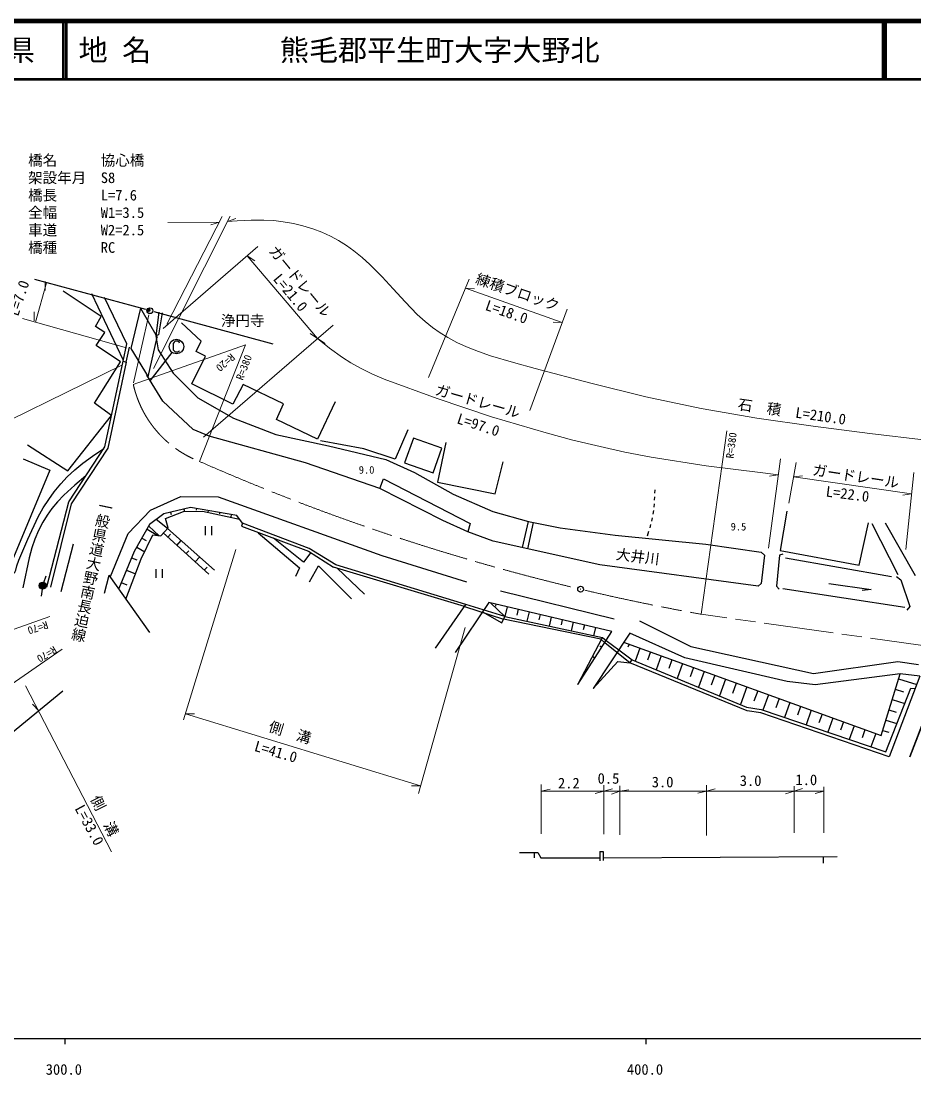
# Model space of a CAD drawing. Units: millimetres, scale not verified. Extents: x 40000 to 680000, y 20000 to 380000.
# Drawn here: x 360482 to 514117, y 198715 to 380000 of the extents above; entities that cross this region are included whole.
import ezdxf
from ezdxf.enums import TextEntityAlignment as Align

# ---------------------------------------------------------------- set-up
doc = ezdxf.new("R2010")
doc.units = ezdxf.units.MM
doc.header["$LTSCALE"] = 1000
doc.header["$PDMODE"] = 32
doc.header["$PDSIZE"] = 500
doc.linetypes.add('CHAIN', pattern=[18.5, 12, -1.5, 3.5, -1.5])
for name, color, linetype, lineweight in [('M-BGD', 7, 'Continuous', 25), ('M-BGD-EXST', 7, 'Continuous', 25), ('M-BMK', 2, 'CHAIN', 13), ('M-BMK-OTRS', 5, 'Continuous', 25), ('M-BMK-SRVR', 3, 'Continuous', 25), ('M-STR-HTXT', 7, 'Continuous', 13), ('M-STR-STR1', 1, 'Continuous', 25), ('M-STR-STRC', 7, 'Continuous', 25), ('M-TTL', 2, 'Continuous', 140), ('M-TTL-BAND', 7, 'Continuous', 25), ('M-TTL-LINE', 7, 'Continuous', 50)]:
    doc.layers.add(name, color=color, linetype=linetype, lineweight=lineweight)
doc.layers.add('M-OTRS', color=6, linetype='Continuous')
doc.layers.add('M-TTL-TXT', color=7, linetype='Continuous')
doc.styles.add('@ＭＳ ゴシック', font='')
doc.styles.add('ＭＳ ゴシック', font='')
doc.styles.get('@ＭＳ ゴシック').set_extended_font_data('@MS Gothic')
doc.styles.get('ＭＳ ゴシック').set_extended_font_data('MS Gothic')

msp = doc.modelspace()

# ---------------------------------------------------------------- linework, layer by layer
at = {"layer": 'M-BGD'}
for p, q in [((374237, 329153), (367751, 333540)), ((378091, 321600), (372658, 333052)), ((378701, 324481), (374825, 332468)), ((378701, 324481), (374825, 332468)), ((381010, 330623), (379363, 323654)), ((381010, 330623), (383911, 325637)), ((373283, 327484), (374237, 329153)), ((384216, 329937), (383683, 325879)), ((384782, 329784), (384118, 326039)), ((374904, 326435), (373283, 327484)), ((373426, 324194), (374904, 326435)), ((391463, 324942), (388101, 328067)), ((382371, 318829), (383911, 325637)), ((384118, 326039), (383683, 325879)), ((383683, 325879), (384093, 323418)), ((383683, 325879), (384093, 323418)), ((390629, 323154), (391463, 324942)), ((377575, 321380), (373426, 324194)), ((378068, 321491), (378701, 324481)), ((378581, 321323), (379134, 323895)), ((379363, 323654), (382371, 318829)), ((384093, 323418), (386635, 319415)), ((384093, 323418), (386635, 319415)), ((392238, 322379), (390629, 323154)), ((373094, 314265), (377575, 321380)), ((374889, 306749), (378068, 321491)), ((378581, 321323), (375404, 306549)), ((378068, 321491), (378581, 321323)), ((389854, 317611), (392238, 322379)), ((384900, 314614), (382142, 319071)), ((384900, 314614), (382142, 319071)), ((386635, 319415), (390893, 315197)), ((386635, 319415), (390893, 315197)), ((396947, 314094), (389854, 317611)), ((398676, 317491), (396947, 314094)), ((405650, 314153), (398676, 317491)), ((376050, 312167), (373094, 314265)), ((390120, 309762), (384900, 314614)), ((390120, 309762), (384900, 314614)), ((390893, 315197), (397015, 311684)), ((390893, 315197), (397015, 311684)), ((404458, 311471), (405650, 314153)), ((414531, 314511), (411491, 308073)), ((368516, 302630), (376050, 312167)), ((397015, 311684), (404334, 308881)), ((397015, 311684), (404334, 308881)), ((411491, 308073), (404458, 311471)), ((392838, 308569), (390120, 309762)), ((392838, 308569), (390120, 309762)), ((409415, 303996), (392838, 308569)), ((409415, 303996), (392838, 308569)), ((404334, 308881), (413406, 306904)), ((404334, 308881), (413406, 306904)), ((427049, 309705), (424876, 304626)), ((427990, 308261), (426485, 304006)), ((432878, 306533), (427990, 308261)), ((361601, 307113), (368516, 302630)), ((368690, 297272), (374889, 306749)), ((375404, 306549), (369107, 296974)), ((419455, 306409), (412033, 307776)), ((413406, 306904), (423260, 304587)), ((413406, 306904), (423260, 304587)), ((424876, 304626), (419455, 306409)), ((431373, 302277), (432878, 306533)), ((433593, 307486), (432163, 300691)), ((360838, 304681), (365416, 302725)), ((423260, 304587), (428185, 302367)), ((423260, 304587), (428185, 302367)), ((422214, 299620), (409415, 303996)), ((422214, 299620), (409415, 303996)), ((426485, 304006), (431373, 302277)), ((442058, 298664), (443428, 304208)), ((365416, 302725), (358883, 287037)), ((422214, 299620), (422818, 301248)), ((422818, 301248), (437734, 293580)), ((428185, 302367), (434845, 298635)), ((428185, 302367), (434845, 298635)), ((433038, 294088), (422214, 299620)), ((433038, 294088), (422214, 299620)), ((432163, 300691), (442058, 298664)), ((469550, 298782), (469566, 299386)), ((434845, 298635), (441651, 295662)), ((434845, 298635), (441651, 295662)), ((469505, 297577), (469531, 298179)), ((364934, 282668), (368690, 297272)), ((369107, 296974), (365530, 282608)), ((389662, 296331), (385036, 295234)), ((385330, 294411), (388420, 295631)), ((386192, 295508), (386291, 295093)), ((388420, 295631), (391700, 295670)), ((388505, 296057), (388606, 295634)), ((397625, 294948), (389662, 296331)), ((390657, 296158), (390605, 295857)), ((391700, 295670), (398070, 294344)), ((392648, 295812), (392591, 295484)), ((441651, 295662), (447770, 293929)), ((441651, 295662), (447770, 293929)), ((469270, 295193), (469355, 295784)), ((469420, 296379), (469469, 296977)), ((492242, 295709), (491125, 288910)), ((385036, 295234), (382604, 293374)), ((385683, 292733), (383748, 294249)), ((385787, 292847), (385330, 294411)), ((394639, 295467), (394598, 295230)), ((396630, 295121), (396550, 294660)), ((398604, 293619), (397625, 294948)), ((437379, 292111), (433038, 294088)), ((437379, 292111), (433038, 294088)), ((447743, 293937), (446724, 289435)), ((447657, 289228), (448663, 293747)), ((447770, 293929), (453255, 292807)), ((447770, 293929), (453255, 292807)), ((469020, 293973), (469152, 294556)), ((382604, 293374), (379934, 288749)), ((382159, 292604), (384019, 291530)), ((382458, 293122), (384166, 291513)), ((384528, 291473), (385787, 292847)), ((384961, 291945), (392789, 284845)), ((393791, 285560), (385672, 292720)), ((392162, 293092), (392162, 291592)), ((393302, 291592), (393302, 293092)), ((398604, 293619), (398391, 293100)), ((398391, 293100), (409957, 288827)), ((410073, 289288), (398604, 293619)), ((401272, 291956), (408406, 285929)), ((437734, 293580), (437379, 292111)), ((441714, 290545), (437379, 292111)), ((441714, 290545), (437379, 292111)), ((453255, 292807), (462696, 291582)), ((453255, 292807), (462696, 291582)), ((468285, 291474), (468528, 292240)), ((468703, 292816), (468869, 293393)), ((504723, 286396), (506306, 293660)), ((506865, 293567), (511335, 284812)), ((509193, 293660), (514316, 284626)), ((381171, 287506), (383155, 291626)), ((381269, 291062), (382027, 290624)), ((383155, 291626), (384528, 291473)), ((385744, 291235), (386174, 291709)), ((387309, 289815), (388046, 290627)), ((409093, 286921), (403937, 291051)), ((460079, 286477), (441714, 290545)), ((460079, 286477), (441714, 290545)), ((462696, 291582), (478284, 290013)), ((462696, 291582), (478284, 290013)), ((379934, 288749), (377276, 282362)), ((380379, 289520), (381758, 288724)), ((388875, 288395), (389329, 288895)), ((410355, 288570), (409093, 286921)), ((409957, 288827), (414260, 286050)), ((414651, 286481), (410073, 289288)), ((478284, 290013), (487860, 288640)), ((478284, 290013), (487860, 288640)), ((487860, 288640), (488394, 288106)), ((491542, 288280), (490970, 288127)), ((491125, 288910), (504723, 286396)), ((378537, 280583), (381171, 287506)), ((379491, 287684), (380396, 287308)), ((390441, 286975), (391217, 287830)), ((437034, 279662), (414651, 286481)), ((487288, 282803), (460079, 286477)), ((487288, 282803), (460079, 286477)), ((488394, 288106), (487860, 283223)), ((490970, 288127), (490474, 282786)), ((492000, 287669), (510282, 284441)), ((492000, 287669), (510282, 284441)), ((382619, 274825), (375627, 284688)), ((378605, 285555), (380180, 284900)), ((383687, 285734), (383687, 284234)), ((384827, 284234), (384827, 285734)), ((392006, 285555), (392484, 286081)), ((408406, 285929), (407720, 284441)), ((410123, 283563), (411649, 286310)), ((411649, 286310), (417333, 280626)), ((436783, 279300), (414260, 286050)), ((419584, 281427), (414862, 285870)), ((364390, 283440), (364800, 284568)), ((377719, 283426), (378703, 283017)), ((487860, 283223), (487288, 282803)), ((499485, 283263), (506761, 282244)), ((511121, 284479), (511884, 283869)), ((511884, 283869), (513410, 279291)), ((364096, 282283), (363918, 281096)), ((490474, 282786), (490932, 282252)), ((512571, 279100), (491551, 282343)), ((512571, 279100), (491551, 282343)), ((506761, 282244), (505218, 282036)), ((431815, 272154), (437034, 279662)), ((440988, 279992), (435181, 271394)), ((436783, 279300), (443506, 277109)), ((443727, 277589), (437034, 279662)), ((462159, 275013), (440988, 279992)), ((443727, 277589), (441253, 279930)), ((442203, 279706), (442125, 279375)), ((444103, 279259), (443714, 277601)), ((513410, 279291), (512876, 278680)), ((439881, 278353), (443208, 276460)), ((443208, 276460), (443727, 277589)), ((443727, 277589), (460503, 273937)), ((446004, 278812), (445773, 277831)), ((447905, 278365), (447527, 276762)), ((449805, 277918), (449583, 276975)), ((451706, 277471), (451344, 275931)), ((460224, 273659), (443506, 277109)), ((453606, 277024), (453393, 276119)), ((455507, 276577), (455160, 275100)), ((457408, 276130), (457204, 275263)), ((459308, 275683), (458976, 274269)), ((456299, 265857), (462159, 275013)), ((456299, 265857), (460503, 273937)), ((465209, 274732), (458922, 265179)), ((460503, 273937), (461165, 273460)), ((474693, 270488), (465209, 274732)), ((460401, 272266), (460056, 272487)), ((460905, 273054), (460224, 273659)), ((463004, 271380), (460905, 273054)), ((461165, 273460), (463324, 271868)), ((464171, 273154), (508457, 257093)), ((465094, 272820), (464897, 272277)), ((466939, 272150), (466126, 269908)), ((459229, 270435), (458818, 270698)), ((465240, 269581), (463004, 271380)), ((463324, 271868), (465630, 270112)), ((468784, 271481), (468279, 270088)), ((470629, 270812), (469758, 268409)), ((472475, 270143), (471934, 268653)), ((492333, 266368), (474693, 270488)), ((458057, 268604), (457909, 268699)), ((458922, 265179), (463195, 269818)), ((463195, 269818), (465240, 269581)), ((465240, 269581), (465630, 270112)), ((485402, 261342), (465240, 269581)), ((465630, 270112), (485331, 261983)), ((474320, 269474), (473390, 266910)), ((476165, 268804), (475590, 267218)), ((456885, 266773), (456803, 266825)), ((478010, 268135), (477023, 265411)), ((479856, 267466), (479246, 265784)), ((481701, 266797), (480655, 263913)), ((511723, 267716), (497150, 265795)), ((508457, 257093), (511723, 267716)), ((515140, 267312), (509846, 253414)), ((511451, 266830), (514589, 265866)), ((515140, 267312), (511723, 267716)), ((483546, 266128), (482901, 264349)), ((485391, 265458), (484287, 262414)), ((487237, 264789), (486596, 263022)), ((497150, 265795), (492333, 266368)), ((509271, 254296), (513590, 265264)), ((510907, 265060), (512300, 264632)), ((518341, 266256), (513418, 253452)), ((513590, 265264), (514330, 265185)), ((489082, 264120), (488121, 261471)), ((490927, 263451), (490359, 261884)), ((510362, 263290), (512548, 262618)), ((513418, 253452), (517556, 264216)), ((485331, 261983), (487848, 261563)), ((487752, 261006), (485402, 261342)), ((487848, 261563), (509271, 254296)), ((492772, 262782), (491840, 260210)), ((494618, 262112), (494066, 260592)), ((496463, 261443), (495558, 258948)), ((509818, 261519), (511047, 261141)), ((509846, 253414), (487752, 261006)), ((498308, 260774), (497774, 259300)), ((500153, 260105), (499277, 257687)), ((501999, 259436), (501481, 258008)), ((509274, 259749), (511187, 259161)), ((503844, 258766), (502995, 256425)), ((505689, 258097), (505188, 256716)), ((507534, 257428), (506713, 255164)), ((508729, 257979), (509795, 257651)), ((446276, 236961), (449420, 236992)), ((448753, 236985), (448753, 236057)), ((449420, 236992), (449908, 236076)), ((449908, 236076), (460088, 236076)), ((460088, 237139), (460088, 235530)), ((460088, 237139), (460625, 237139)), ((460625, 237139), (460625, 235589)), ((460625, 236076), (500892, 236264)), ((498489, 236253), (498489, 235119))]:
    msp.add_line(p, q, dxfattribs=at)
for points in [[(356992, 286699), (357623, 285954), (358480, 285128), (358846, 284984), (359190, 285032), (359426, 285199), (359604, 285541), (359758, 286317), (360092, 287288), (361661, 290898), (363435, 294709), (364311, 296281), (365232, 297720), (366179, 299018), (367334, 300410), (368437, 301581), (369755, 302816), (371137, 303950), (372751, 305131), (374700, 306461)], [(371616, 301746), (369758, 300193), (367828, 298439), (366723, 297289), (365766, 296141), (364957, 295001), (364230, 293800), (363496, 292367), (362863, 290882), (362328, 289362), (361849, 287682), (360807, 282502)]]:
    msp.add_lwpolyline(points, dxfattribs=at)
for radius in [600, 528, 456, 384, 312, 240, 168, 96, 24]:
    msp.add_circle((364185, 282876), radius, dxfattribs=at)
at = {"layer": 'M-BGD-EXST'}
for p, q in [((386812, 324759), (386662, 324559)), ((386662, 324559), (386662, 323459)), ((387012, 324909), (386812, 324759)), ((387462, 324909), (387012, 324909)), ((387662, 324759), (387462, 324909)), ((387762, 324609), (387662, 324759)), ((382675, 318089), (386490, 322972)), ((386662, 323459), (386812, 323259)), ((386812, 323259), (387012, 323109)), ((387012, 323109), (387462, 323109)), ((387462, 323109), (387662, 323209)), ((387662, 323209), (387762, 323359))]:
    msp.add_line(p, q, dxfattribs=at)
msp.add_circle((387212, 324009), 1250, dxfattribs=at)
at = {"layer": 'M-BMK'}
for p, q in [((382489, 329449), (379796, 317498)), ((555187, 267025), (477498, 277961))]:
    msp.add_line(p, q, dxfattribs=at)
for centre, radius, start, end in [((397903, 321545), 18554, 192.59921, 248.72797), ((544588, 653076), 381068, 246.25951, 256.56174), ((544588, 653076), 381068, 256.78726, 259.85982)]:
    msp.add_arc(centre, radius, start, end, dxfattribs=at)
at = {"layer": 'M-BMK-OTRS'}
for p, q in [((381929, 330376), (362832, 335517)), ((403861, 324437), (383377, 329985)), ((367661, 264720), (349674, 250008))]:
    msp.add_line(p, q, dxfattribs=at)
at = {"layer": 'M-BMK-SRVR'}
for centre, radius in [((382653, 330181), 500), ((382653, 330181), 20), ((456758, 282268), 500), ((456758, 282268), 20)]:
    msp.add_circle(centre, radius, dxfattribs=at)
at = {"layer": 'M-OTRS'}
msp.add_point((382385, 330278), dxfattribs=at)
at = {"layer": 'M-STR-HTXT'}
for p, q in [((383282, 320247), (396453, 346433)), ((385574, 327880), (395112, 346359)), ((385736, 345373), (394616, 345398)), ((394616, 345398), (393117, 344974)), ((395983, 345499), (397453, 346013)), ((384919, 327137), (401218, 341201)), ((399403, 339635), (400700, 338772)), ((399403, 339635), (411495, 325368)), ((430616, 318675), (437590, 335603)), ((364866, 334970), (362968, 328186)), ((364638, 335211), (364633, 333654)), ((436954, 334058), (438507, 333944)), ((436954, 334058), (453610, 328123)), ((362739, 328427), (362739, 329985)), ((454459, 330417), (448022, 313012)), ((360741, 328808), (378633, 323810)), ((453610, 328123), (452056, 328231)), ((391846, 308397), (414211, 327714)), ((411495, 325368), (410205, 326241)), ((411495, 325368), (412796, 324511)), ((379796, 317498), (399109, 324317)), ((399109, 324317), (391172, 304255)), ((358653, 311433), (377802, 320822)), ((477498, 277961), (481936, 309494)), ((491157, 304715), (489071, 289336)), ((492588, 297085), (493840, 304059)), ((490782, 301953), (489246, 301696)), ((493395, 301580), (494939, 301781)), ((493395, 301580), (513727, 298667)), ((514106, 302331), (512735, 289098)), ((513727, 298667), (512182, 298464)), ((388454, 259799), (397414, 289085)), ((338587, 268130), (365414, 277563)), ((436924, 275676), (428841, 247115)), ((367541, 271979), (344680, 256105)), ((367661, 264720), (349674, 250008)), ((361273, 265656), (376043, 237079)), ((363511, 261326), (362449, 262465)), ((388773, 260843), (390330, 260804)), ((429211, 248422), (388773, 260843)), ((429211, 248422), (427654, 248460)), ((450004, 248700), (450004, 240176)), ((460778, 248587), (460778, 240123)), ((463520, 240004), (463520, 248468)), ((478422, 248587), (478422, 239884)), ((493488, 240383), (493488, 248394)), ((450004, 247531), (451528, 247853)), ((450004, 247531), (498638, 247531)), ((460778, 247531), (459278, 247111)), ((460778, 247531), (462278, 247951)), ((463520, 247531), (462058, 246991)), ((463520, 247531), (465057, 247782)), ((478422, 247531), (476909, 247159)), ((478422, 247531), (479922, 247951)), ((493488, 247531), (491999, 247070)), ((493488, 247531), (494972, 248004)), ((498638, 247531), (497138, 247111)), ((498638, 248299), (498638, 240335))]:
    msp.add_line(p, q, dxfattribs=at)
for points in [[(516205, 307917), (506537, 309077), (496784, 310287), (487082, 311664), (477508, 313328), (468003, 315373), (458518, 317713), (448947, 320239), (445195, 321247), (441276, 322407), (439169, 323135), (437117, 323954), (435489, 324707), (433918, 325547), (432575, 326377), (431290, 327294), (429993, 328335), (428663, 329539), (426547, 331697), (424499, 333934), (422589, 336009), (420478, 338147), (419152, 339354), (417763, 340484), (416489, 341391), (415124, 342234), (413700, 342991), (412225, 343661), (410708, 344241), (408961, 344784), (407382, 345169), (405587, 345488), (403984, 345669), (402266, 345758), (400066, 345743), (397668, 345619), (395983, 345499)], [(411495, 325368), (413549, 323759), (415815, 322118), (417247, 321205), (418985, 320235), (420960, 319274), (422985, 318401), (432074, 315050), (441412, 311937), (450818, 309149), (455453, 307923), (460110, 306798), (464399, 305863), (468905, 304989), (478386, 303497), (488117, 302268), (490782, 301953)]]:
    msp.add_lwpolyline(points, dxfattribs=at)
at = {"layer": 'M-STR-STR1'}
for p, q in [((381010, 330623), (379363, 323654)), ((381010, 330623), (383911, 325637)), ((382371, 318829), (383911, 325637)), ((379363, 323654), (382371, 318829))]:
    msp.add_line(p, q, dxfattribs=at)
at = {"layer": 'M-STR-STRC'}
for p, q in [((382750, 295894), (387995, 298197)), ((387995, 298197), (394404, 298159)), ((394404, 298159), (422570, 288061)), ((378935, 291850), (382750, 295894)), ((367384, 281886), (369526, 290082)), ((375855, 284447), (378935, 291850)), ((422570, 288061), (437104, 283559)), ((374865, 281563), (375627, 284688)), ((442965, 282001), (462535, 277183)), ((466922, 276802), (475750, 272398)), ((475750, 272398), (496829, 267750)), ((496829, 267750), (511333, 269824)), ((511333, 269824), (514881, 269328))]:
    msp.add_line(p, q, dxfattribs=at)
at = {"layer": 'M-TTL'}
msp.add_line((680000, 380000), (40000, 380000), dxfattribs=at)
at = {"layer": 'M-TTL-BAND'}
for p, q in [((40000, 205000), (579000, 205000)), ((368000, 205000), (368000, 204000)), ((468000, 205000), (468000, 204000))]:
    msp.add_line(p, q, dxfattribs=at)
at = {"layer": 'M-TTL-LINE'}
for p, q in [((367750, 380000), (367750, 370000)), ((368250, 380000), (368250, 370000)), ((508747, 380000), (508747, 370000)), ((509247, 380000), (509247, 370000)), ((40000, 370000), (680000, 370000))]:
    msp.add_line(p, q, dxfattribs=at)

# ---------------------------------------------------------------- texts
at = {"layer": 'M-BGD', "style": 'ＭＳ ゴシック'}
for s, height, p in [('浄円寺', 1833, (394872, 327015)), ('9.0', 1320, (418591, 301747)), ('9.5', 1320, (482580, 291980))]:
    msp.add_text(s, height=height, dxfattribs=at).set_placement(p, align=Align.BOTTOM_LEFT)
at = {"layer": 'M-BGD'}
for s, rotation, style, p in [('一般県道大野南長迫線', 258.2, '@ＭＳ ゴシック', (373826, 297971)), ('大井川', 352.9, 'ＭＳ ゴシック', (462705, 286892))]:
    msp.add_text(s, height=1833, rotation=rotation, dxfattribs=dict(at, style=style)).set_placement(p, align=Align.BOTTOM_LEFT)
at = {"layer": 'M-STR-HTXT', "style": 'ＭＳ ゴシック'}
for s, height, rotation, p in [('ガードレール', 1833, 309.7, (402578, 340072)), ('L=21.0', 1833, 309.8, (403323, 335228)), ('練積ブロック', 1833, 341.1, (438354, 334409)), ('L=7.0', 1833, 71.6, (360489, 328926)), ('L=18.0', 1833, 340.8, (440031, 329832)), ('R=20', 1320, 221.3, (396309, 323229)), ('R=380', 1320, 69, (399011, 317956)), ('ガードレール', 1833, 344.1, (431453, 315259)), ('石\u3000積\u3000L=210.0', 1833, 351.9, (483656, 312660)), ('L=97.0', 1833, 341.9, (435165, 310326)), ('R=380', 1320, 82.9, (483463, 304649)), ('ガードレール', 1833, 351.2, (496489, 301404)), ('L=22.0', 1833, 352.7, (498808, 297677)), ('R=70', 1320, 198.1, (364761, 277190)), ('R=70', 1320, 211.4, (365898, 272917)), ('側\u3000溝', 1833, 342.8, (402755, 257344)), ('L=41.0', 1833, 343.8, (400334, 253956)), ('側\u3000溝', 1833, 296.6, (371885, 245974)), ('L=33.0', 1833, 298.4, (369172, 244295))]:
    msp.add_text(s, height=height, rotation=rotation, dxfattribs=at).set_placement(p, align=Align.BOTTOM_LEFT)
for s, p in [('0.5', (459687, 248258)), ('3.0', (484144, 247876)), ('1.0', (493729, 248019)), ('2.2', (452868, 247448)), ('3.0', (469001, 247638))]:
    msp.add_text(s, height=1833, dxfattribs=at).set_placement(p, align=Align.BOTTOM_LEFT)
at = {"layer": 'M-STR-STR1', "style": 'ＭＳ ゴシック'}
for s, p in [('橋名\u3000\u3000\u3000協心橋', (361689, 354589)), ('架設年月\u3000S8', (361689, 351589)), ('橋長\u3000\u3000\u3000L=7.6', (361689, 348589)), ('全幅\u3000\u3000\u3000W1=3.5', (361689, 345589)), ('車道\u3000\u3000\u3000W2=2.5', (361689, 342589)), ('橋種\u3000\u3000\u3000RC', (361689, 339589))]:
    msp.add_text(s, height=1833, dxfattribs=at).set_placement(p, align=Align.BOTTOM_LEFT)
at = {"layer": 'M-TTL-BAND', "style": 'ＭＳ ゴシック'}
for s, p in [('300.0', (367844, 198195)), ('400.0', (467844, 198195))]:
    msp.add_text(s, height=1833, dxfattribs=at).set_placement(p, align=Align.BOTTOM_CENTER)
at = {"layer": 'M-TTL-TXT', "style": 'ＭＳ ゴシック'}
msp.add_text('山\u3000口\u3000県', height=3666, dxfattribs=at).set_placement((350375, 375000), align=Align.MIDDLE_CENTER)
for s, p in [('地 名', (370380, 375000)), ('熊毛郡平生町大字大野北', (405024, 375000))]:
    msp.add_text(s, height=3666, dxfattribs=at).set_placement(p, align=Align.MIDDLE_LEFT)

doc.saveas('drawing.dxf')
